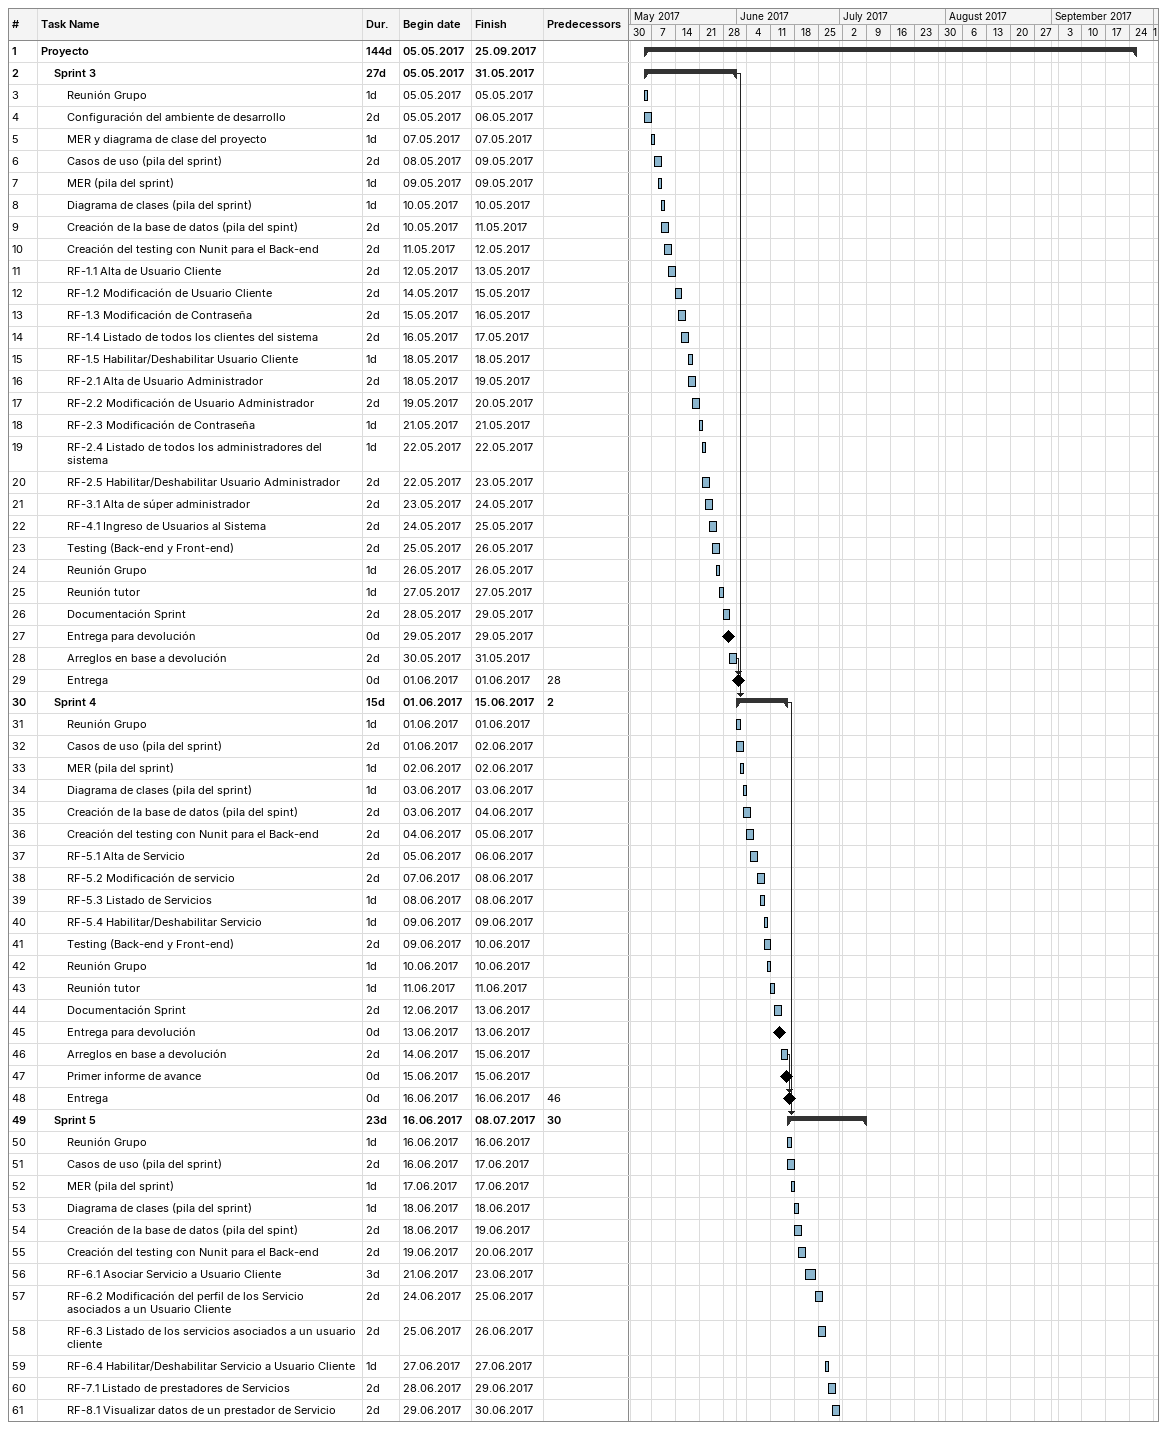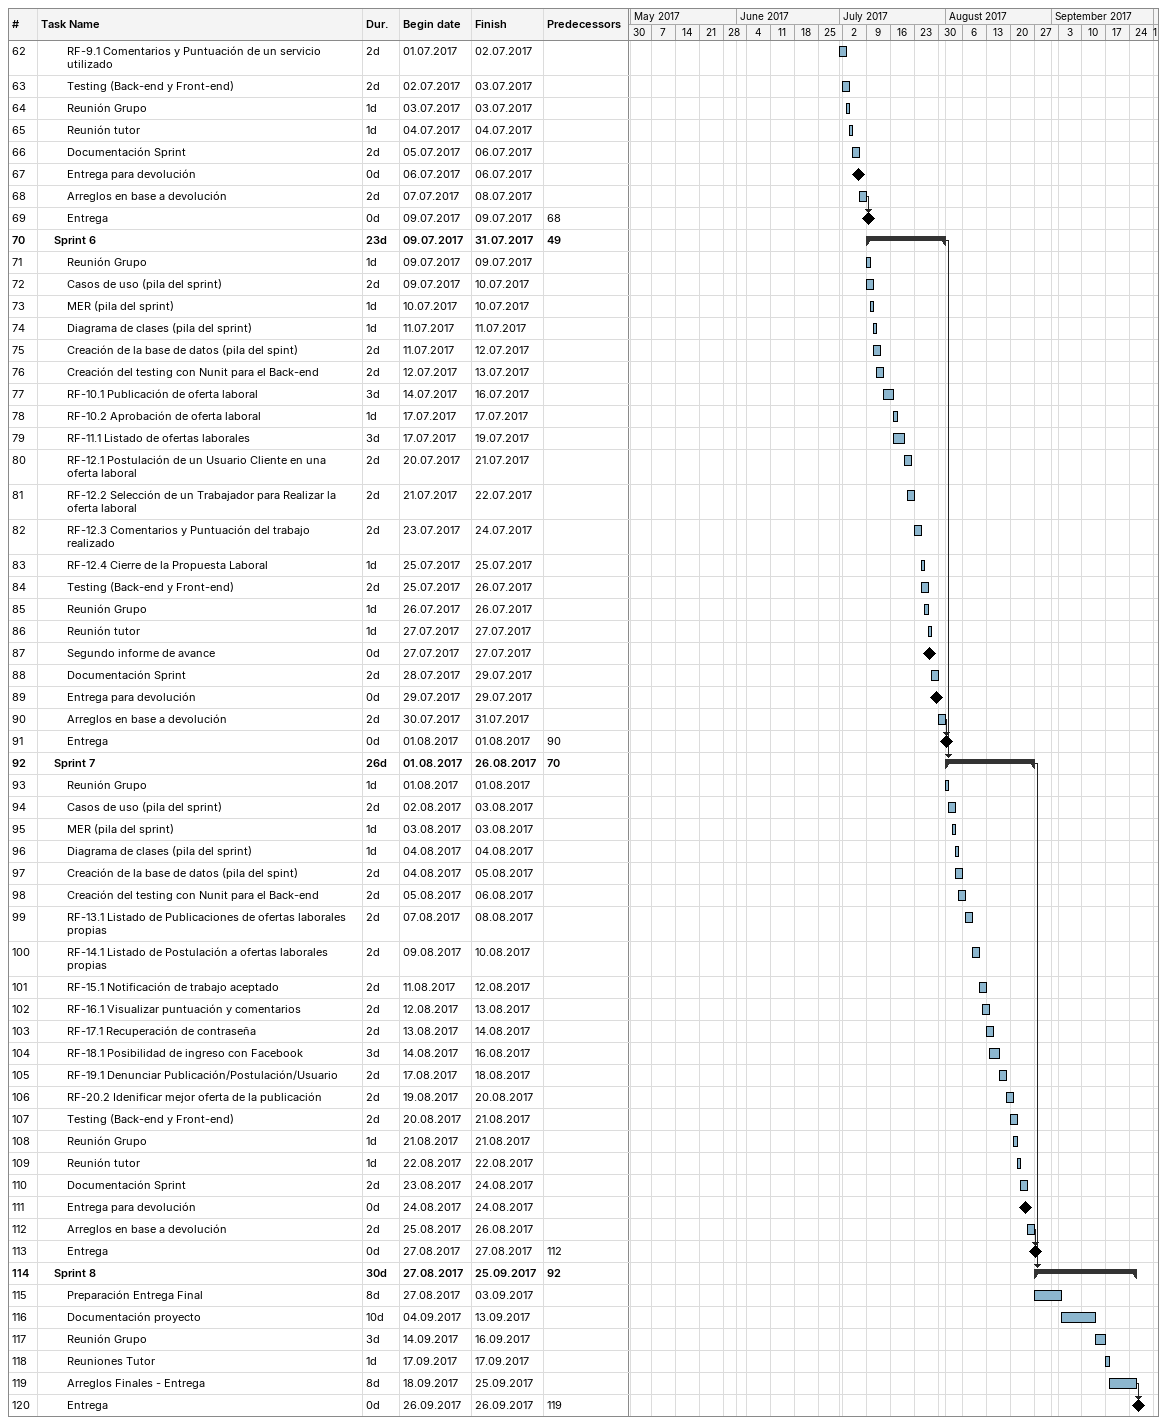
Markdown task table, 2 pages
| ID | Level | Task | Duration | Start | Finish | Predecessors |
|---|---|---|---|---|---|---|
| 1 | 1 | **Proyecto** | 144d | 2017-05-05 | 2017-09-25 |  |
| 2 | 2 | **Sprint 3** | 27d | 2017-05-05 | 2017-05-31 |  |
| 3 | 3 | Reunión Grupo | 1d | 2017-05-05 | 2017-05-05 |  |
| 4 | 3 | Configuración del ambiente de desarrollo | 2d | 2017-05-05 | 2017-05-06 |  |
| 5 | 3 | MER y diagrama de clase del proyecto | 1d | 2017-05-07 | 2017-05-07 |  |
| 6 | 3 | Casos de uso (pila del sprint) | 2d | 2017-05-08 | 2017-05-09 |  |
| 7 | 3 | MER (pila del sprint) | 1d | 2017-05-09 | 2017-05-09 |  |
| 8 | 3 | Diagrama de clases (pila del sprint) | 1d | 2017-05-10 | 2017-05-10 |  |
| 9 | 3 | Creación de la base de datos (pila del spint) | 2d | 2017-05-10 | 2017-05-11 |  |
| 10 | 3 | Creación del testing con Nunit para el Back-end | 2d | 2017-05-11 | 2017-05-12 |  |
| 11 | 3 | RF-1.1 Alta de Usuario Cliente | 2d | 2017-05-12 | 2017-05-13 |  |
| 12 | 3 | RF-1.2 Modificación de Usuario Cliente | 2d | 2017-05-14 | 2017-05-15 |  |
| 13 | 3 | RF-1.3 Modificación de Contraseña | 2d | 2017-05-15 | 2017-05-16 |  |
| 14 | 3 | RF-1.4 Listado de todos los clientes del sistema | 2d | 2017-05-16 | 2017-05-17 |  |
| 15 | 3 | RF-1.5 Habilitar/Deshabilitar Usuario Cliente | 1d | 2017-05-18 | 2017-05-18 |  |
| 16 | 3 | RF-2.1 Alta de Usuario Administrador | 2d | 2017-05-18 | 2017-05-19 |  |
| 17 | 3 | RF-2.2 Modificación de Usuario Administrador | 2d | 2017-05-19 | 2017-05-20 |  |
| 18 | 3 | RF-2.3 Modificación de Contraseña | 1d | 2017-05-21 | 2017-05-21 |  |
| 19 | 3 | RF-2.4 Listado de todos los administradores del sistema | 1d | 2017-05-22 | 2017-05-22 |  |
| 20 | 3 | RF-2.5 Habilitar/Deshabilitar Usuario Administrador | 2d | 2017-05-22 | 2017-05-23 |  |
| 21 | 3 | RF-3.1 Alta de súper administrador | 2d | 2017-05-23 | 2017-05-24 |  |
| 22 | 3 | RF-4.1 Ingreso de Usuarios al Sistema | 2d | 2017-05-24 | 2017-05-25 |  |
| 23 | 3 | Testing (Back-end y Front-end) | 2d | 2017-05-25 | 2017-05-26 |  |
| 24 | 3 | Reunión Grupo | 1d | 2017-05-26 | 2017-05-26 |  |
| 25 | 3 | Reunión tutor | 1d | 2017-05-27 | 2017-05-27 |  |
| 26 | 3 | Documentación Sprint | 2d | 2017-05-28 | 2017-05-29 |  |
| 27 | 3 | Entrega para devolución | 0d | 2017-05-29 | 2017-05-29 |  |
| 28 | 3 | Arreglos en base a devolución | 2d | 2017-05-30 | 2017-05-31 |  |
| 29 | 3 | Entrega | 0d | 2017-06-01 | 2017-06-01 | 28 |
| 30 | 2 | **Sprint 4** | 15d | 2017-06-01 | 2017-06-15 | 2 |
| 31 | 3 | Reunión Grupo | 1d | 2017-06-01 | 2017-06-01 |  |
| 32 | 3 | Casos de uso (pila del sprint) | 2d | 2017-06-01 | 2017-06-02 |  |
| 33 | 3 | MER (pila del sprint) | 1d | 2017-06-02 | 2017-06-02 |  |
| 34 | 3 | Diagrama de clases (pila del sprint) | 1d | 2017-06-03 | 2017-06-03 |  |
| 35 | 3 | Creación de la base de datos (pila del spint) | 2d | 2017-06-03 | 2017-06-04 |  |
| 36 | 3 | Creación del testing con Nunit para el Back-end | 2d | 2017-06-04 | 2017-06-05 |  |
| 37 | 3 | RF-5.1 Alta de Servicio | 2d | 2017-06-05 | 2017-06-06 |  |
| 38 | 3 | RF-5.2 Modificación de servicio | 2d | 2017-06-07 | 2017-06-08 |  |
| 39 | 3 | RF-5.3 Listado de Servicios | 1d | 2017-06-08 | 2017-06-08 |  |
| 40 | 3 | RF-5.4 Habilitar/Deshabilitar Servicio | 1d | 2017-06-09 | 2017-06-09 |  |
| 41 | 3 | Testing (Back-end y Front-end) | 2d | 2017-06-09 | 2017-06-10 |  |
| 42 | 3 | Reunión Grupo | 1d | 2017-06-10 | 2017-06-10 |  |
| 43 | 3 | Reunión tutor | 1d | 2017-06-11 | 2017-06-11 |  |
| 44 | 3 | Documentación Sprint | 2d | 2017-06-12 | 2017-06-13 |  |
| 45 | 3 | Entrega para devolución | 0d | 2017-06-13 | 2017-06-13 |  |
| 46 | 3 | Arreglos en base a devolución | 2d | 2017-06-14 | 2017-06-15 |  |
| 47 | 3 | Primer informe de avance | 0d | 2017-06-15 | 2017-06-15 |  |
| 48 | 3 | Entrega | 0d | 2017-06-16 | 2017-06-16 | 46 |
| 49 | 2 | **Sprint 5** | 23d | 2017-06-16 | 2017-07-08 | 30 |
| 50 | 3 | Reunión Grupo | 1d | 2017-06-16 | 2017-06-16 |  |
| 51 | 3 | Casos de uso (pila del sprint) | 2d | 2017-06-16 | 2017-06-17 |  |
| 52 | 3 | MER (pila del sprint) | 1d | 2017-06-17 | 2017-06-17 |  |
| 53 | 3 | Diagrama de clases (pila del sprint) | 1d | 2017-06-18 | 2017-06-18 |  |
| 54 | 3 | Creación de la base de datos (pila del spint) | 2d | 2017-06-18 | 2017-06-19 |  |
| 55 | 3 | Creación del testing con Nunit para el Back-end | 2d | 2017-06-19 | 2017-06-20 |  |
| 56 | 3 | RF-6.1 Asociar Servicio a Usuario Cliente | 3d | 2017-06-21 | 2017-06-23 |  |
| 57 | 3 | RF-6.2 Modificación del perfil de los Servicio asociados a un Usuario Cliente | 2d | 2017-06-24 | 2017-06-25 |  |
| 58 | 3 | RF-6.3 Listado de los servicios asociados a un usuario cliente | 2d | 2017-06-25 | 2017-06-26 |  |
| 59 | 3 | RF-6.4 Habilitar/Deshabilitar Servicio a Usuario Cliente | 1d | 2017-06-27 | 2017-06-27 |  |
| 60 | 3 | RF-7.1 Listado de prestadores de Servicios | 2d | 2017-06-28 | 2017-06-29 |  |
| 61 | 3 | RF-8.1 Visualizar datos de un prestador de Servicio | 2d | 2017-06-29 | 2017-06-30 |  |
| 62 | 3 | RF-9.1 Comentarios y Puntuación de un servicio utilizado | 2d | 2017-07-01 | 2017-07-02 |  |
| 63 | 3 | Testing (Back-end y Front-end) | 2d | 2017-07-02 | 2017-07-03 |  |
| 64 | 3 | Reunión Grupo | 1d | 2017-07-03 | 2017-07-03 |  |
| 65 | 3 | Reunión tutor | 1d | 2017-07-04 | 2017-07-04 |  |
| 66 | 3 | Documentación Sprint | 2d | 2017-07-05 | 2017-07-06 |  |
| 67 | 3 | Entrega para devolución | 0d | 2017-07-06 | 2017-07-06 |  |
| 68 | 3 | Arreglos en base a devolución | 2d | 2017-07-07 | 2017-07-08 |  |
| 69 | 3 | Entrega | 0d | 2017-07-09 | 2017-07-09 | 68 |
| 70 | 2 | **Sprint 6** | 23d | 2017-07-09 | 2017-07-31 | 49 |
| 71 | 3 | Reunión Grupo | 1d | 2017-07-09 | 2017-07-09 |  |
| 72 | 3 | Casos de uso (pila del sprint) | 2d | 2017-07-09 | 2017-07-10 |  |
| 73 | 3 | MER (pila del sprint) | 1d | 2017-07-10 | 2017-07-10 |  |
| 74 | 3 | Diagrama de clases (pila del sprint) | 1d | 2017-07-11 | 2017-07-11 |  |
| 75 | 3 | Creación de la base de datos (pila del spint) | 2d | 2017-07-11 | 2017-07-12 |  |
| 76 | 3 | Creación del testing con Nunit para el Back-end | 2d | 2017-07-12 | 2017-07-13 |  |
| 77 | 3 | RF-10.1 Publicación de oferta laboral | 3d | 2017-07-14 | 2017-07-16 |  |
| 78 | 3 | RF-10.2 Aprobación de oferta laboral | 1d | 2017-07-17 | 2017-07-17 |  |
| 79 | 3 | RF-11.1 Listado de ofertas laborales | 3d | 2017-07-17 | 2017-07-19 |  |
| 80 | 3 | RF-12.1 Postulación de un Usuario Cliente en una oferta laboral | 2d | 2017-07-20 | 2017-07-21 |  |
| 81 | 3 | RF-12.2 Selección de un Trabajador para Realizar la oferta laboral | 2d | 2017-07-21 | 2017-07-22 |  |
| 82 | 3 | RF-12.3 Comentarios y Puntuación del trabajo realizado | 2d | 2017-07-23 | 2017-07-24 |  |
| 83 | 3 | RF-12.4 Cierre de la Propuesta Laboral | 1d | 2017-07-25 | 2017-07-25 |  |
| 84 | 3 | Testing (Back-end y Front-end) | 2d | 2017-07-25 | 2017-07-26 |  |
| 85 | 3 | Reunión Grupo | 1d | 2017-07-26 | 2017-07-26 |  |
| 86 | 3 | Reunión tutor | 1d | 2017-07-27 | 2017-07-27 |  |
| 87 | 3 | Segundo informe de avance | 0d | 2017-07-27 | 2017-07-27 |  |
| 88 | 3 | Documentación Sprint | 2d | 2017-07-28 | 2017-07-29 |  |
| 89 | 3 | Entrega para devolución | 0d | 2017-07-29 | 2017-07-29 |  |
| 90 | 3 | Arreglos en base a devolución | 2d | 2017-07-30 | 2017-07-31 |  |
| 91 | 3 | Entrega | 0d | 2017-08-01 | 2017-08-01 | 90 |
| 92 | 2 | **Sprint 7** | 26d | 2017-08-01 | 2017-08-26 | 70 |
| 93 | 3 | Reunión Grupo | 1d | 2017-08-01 | 2017-08-01 |  |
| 94 | 3 | Casos de uso (pila del sprint) | 2d | 2017-08-02 | 2017-08-03 |  |
| 95 | 3 | MER (pila del sprint) | 1d | 2017-08-03 | 2017-08-03 |  |
| 96 | 3 | Diagrama de clases (pila del sprint) | 1d | 2017-08-04 | 2017-08-04 |  |
| 97 | 3 | Creación de la base de datos (pila del spint) | 2d | 2017-08-04 | 2017-08-05 |  |
| 98 | 3 | Creación del testing con Nunit para el Back-end | 2d | 2017-08-05 | 2017-08-06 |  |
| 99 | 3 | RF-13.1 Listado de Publicaciones de ofertas laborales propias | 2d | 2017-08-07 | 2017-08-08 |  |
| 100 | 3 | RF-14.1 Listado de Postulación a ofertas laborales propias | 2d | 2017-08-09 | 2017-08-10 |  |
| 101 | 3 | RF-15.1 Notificación de trabajo aceptado | 2d | 2017-08-11 | 2017-08-12 |  |
| 102 | 3 | RF-16.1 Visualizar puntuación y comentarios | 2d | 2017-08-12 | 2017-08-13 |  |
| 103 | 3 | RF-17.1 Recuperación de contraseña | 2d | 2017-08-13 | 2017-08-14 |  |
| 104 | 3 | RF-18.1 Posibilidad de ingreso con Facebook | 3d | 2017-08-14 | 2017-08-16 |  |
| 105 | 3 | RF-19.1 Denunciar Publicación/Postulación/Usuario | 2d | 2017-08-17 | 2017-08-18 |  |
| 106 | 3 | RF-20.2 Idenificar mejor oferta de la publicación | 2d | 2017-08-19 | 2017-08-20 |  |
| 107 | 3 | Testing (Back-end y Front-end) | 2d | 2017-08-20 | 2017-08-21 |  |
| 108 | 3 | Reunión Grupo | 1d | 2017-08-21 | 2017-08-21 |  |
| 109 | 3 | Reunión tutor | 1d | 2017-08-22 | 2017-08-22 |  |
| 110 | 3 | Documentación Sprint | 2d | 2017-08-23 | 2017-08-24 |  |
| 111 | 3 | Entrega para devolución | 0d | 2017-08-24 | 2017-08-24 |  |
| 112 | 3 | Arreglos en base a devolución | 2d | 2017-08-25 | 2017-08-26 |  |
| 113 | 3 | Entrega | 0d | 2017-08-27 | 2017-08-27 | 112 |
| 114 | 2 | **Sprint 8** | 30d | 2017-08-27 | 2017-09-25 | 92 |
| 115 | 3 | Preparación Entrega Final | 8d | 2017-08-27 | 2017-09-03 |  |
| 116 | 3 | Documentación proyecto | 10d | 2017-09-04 | 2017-09-13 |  |
| 117 | 3 | Reunión Grupo | 3d | 2017-09-14 | 2017-09-16 |  |
| 118 | 3 | Reuniones Tutor | 1d | 2017-09-17 | 2017-09-17 |  |
| 119 | 3 | Arreglos Finales - Entrega | 8d | 2017-09-18 | 2017-09-25 |  |
| 120 | 3 | Entrega | 0d | 2017-09-26 | 2017-09-26 | 119 |
